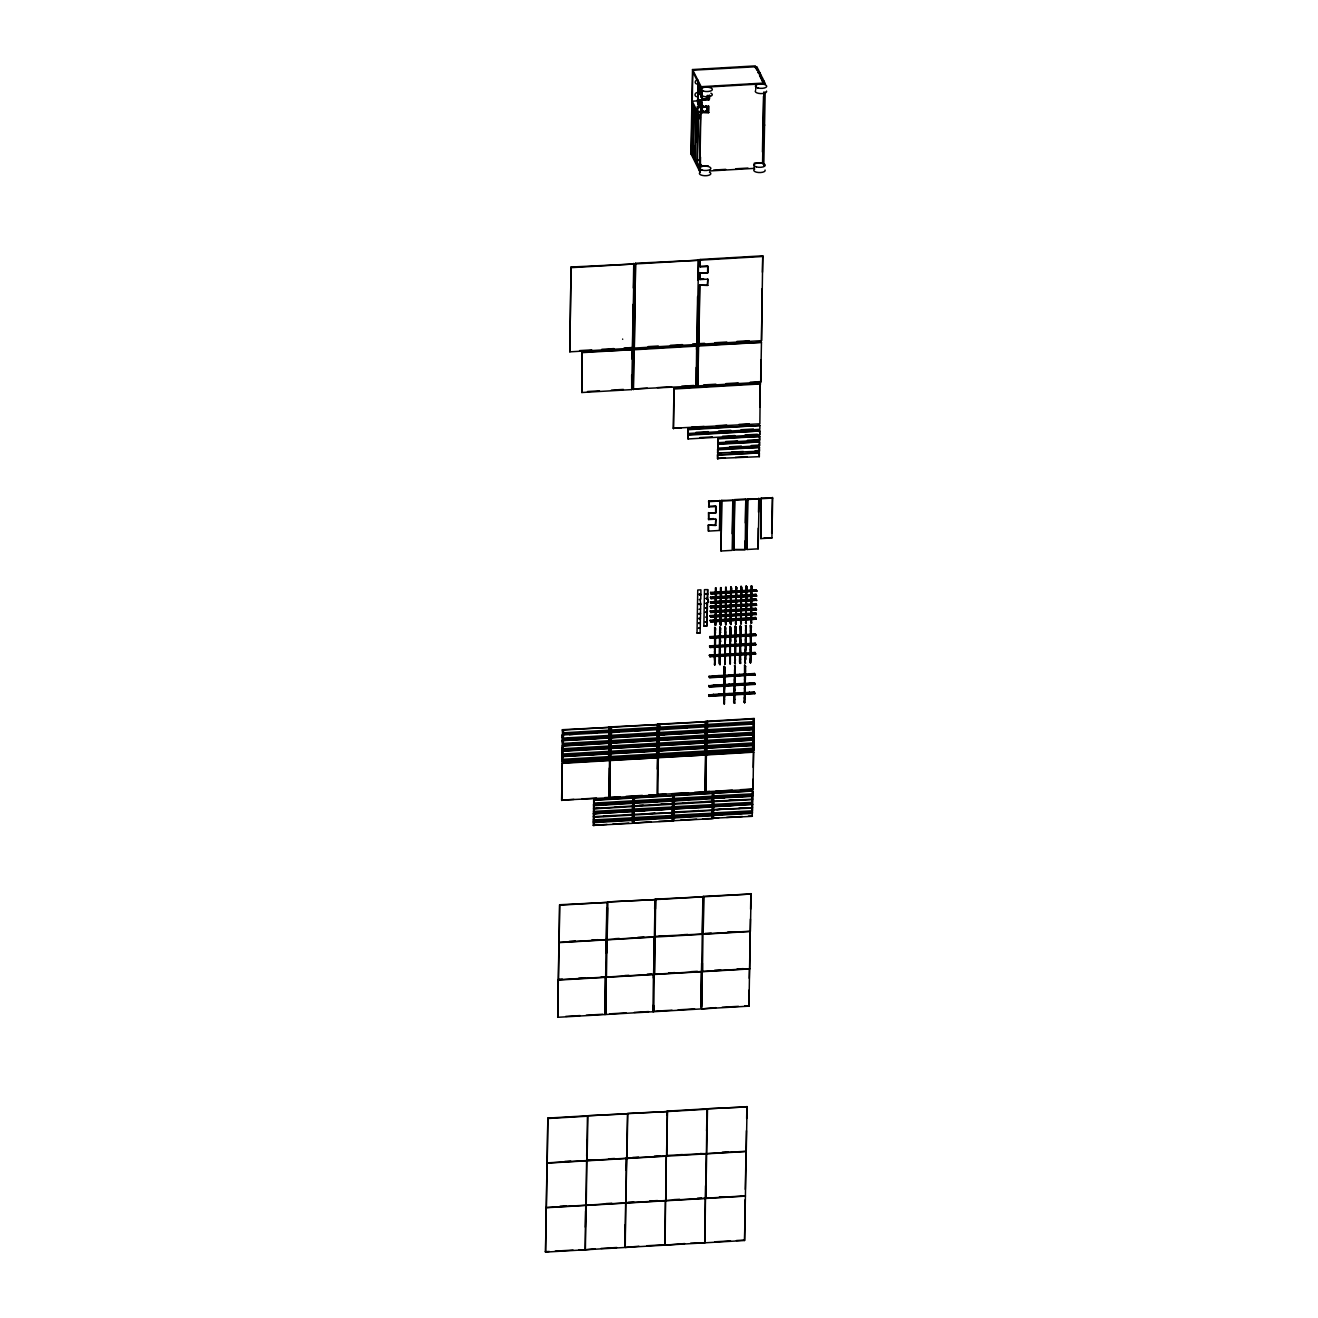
<?xml version="1.0" encoding="UTF-8"?>
<svg xmlns="http://www.w3.org/2000/svg" width="1318" height="1318" viewBox="0 0 1318 1318"><rect width="100%" height="100%" fill="white"/><g stroke="black" fill="none" stroke-linecap="round" stroke-linejoin="round"><path stroke-width="1.5" d="M585.752 1204.751L585.126 1249.793L545.537 1252.1L546.163 1207.321M547.003 1162.707L545.537 1252.1M586.807 1160.565L587.433 1115.769L547.843 1118.076L546.377 1207.486L585.966 1205.179L586.592 1160.137M547.843 1118.076L547.217 1162.871L626.66 1158.225M609.641 753.171L609.756 758.888L561.995 761.672L562.358 760.14M561.946 759.366L561.896 756.202M609.74 747.866L609.855 753.583L562.111 756.367L562.012 749.563L562.045 754.061L561.995 750.898L609.954 748.294L609.839 742.561M562.621 745.576L562.143 748.756L563.198 744.192L608.883 741.737L609.41 742.808L609.509 737.75M562.753 744.439L562.209 751.079M562.77 743.418L562.193 740.304L563.379 740.189M610.234 732.627L610.152 737.685L562.407 740.469L562.753 738.92M562.341 738.146L562.292 734.999L563.478 734.884M562.292 734.999L610.25 732.38L610.349 727.322L562.391 729.694L562.506 735.164L562.852 733.615M562.967 732.808L562.391 729.694M571.056 267.01L569.804 351.84L632.508 348.183L634.09 263.995L571.056 267.01L569.804 351.84M561.995 761.672C561.666 756.038 561.83 755.23 563.099 755.016L608.685 752.347L609.213 753.418L609.295 748.36M562.193 740.304L562.308 745.774L610.053 742.99L609.937 737.256M562.407 740.469L562.489 735.411M604.946 1014.547L605.44 976.918L604.946 1014.547L557.728 1017.298L558.931 942.205M559.639 904.741L559.145 942.37L606.346 939.619L607.054 902.418L559.639 904.741L558.437 979.834M561.6 800.125L562.308 762.908L609.509 760.156L609.015 797.785L561.6 800.125L573.923 799.4M562.638 750.832L562.555 749.53M561.814 800.537L562.308 762.908M609.196 753.665L609.114 758.723L608.587 757.652L563 760.305L562.44 761.442L561.814 760.173M562.539 756.384L561.83 759.152M562.868 738.113L562.835 734.966L562.242 737.948M563.066 756.351L563.017 759.3L608.603 756.647L608.669 753.698M608.867 743.088L608.801 746.037L563.214 748.69L563.165 745.28M608.965 737.783L608.916 740.732L563.313 743.385L563.297 738.887L608.982 736.433L609.509 737.503L609.608 732.446M609.064 732.479L609.015 735.428L563.412 738.08L563.396 733.582L609.081 731.144L609.608 732.198L609.591 726.943M582.259 351.955L581.831 392.517L631.717 389.601L632.475 349.698L582.259 351.955L581.831 392.517M585.34 1227.19L585.637 1211.061M586.675 1156.1L586.971 1139.971M632.475 814.87L632.426 823.338L593.265 825.398L593.248 820.9L632.838 818.593L632.854 823.091L632.376 820.175M593.364 820.093L593.413 812.399L633.101 810.29L632.969 817.786L593.265 819.895M593.528 811.591L593.561 803.898L633.266 801.789L633.118 809.285L593.429 811.394M633.332 797.835L633.283 800.784L593.693 803.09L593.644 799.944L752.924 790.866L752.875 793.815L713.17 795.907M586.23 1205.41L625.819 1203.103L624.996 1247.471L585.39 1249.777L586.032 1204.734M592.803 1159.774L586.872 1160.12L586.23 1205.163L625.836 1202.856L627.5 1113.875L587.696 1115.753L667.369 1111.552L627.566 1113.43M587.07 1160.548L587.91 1116.181M593.808 825.365L593.858 822.416M593.957 817.127L593.907 825.579M593.973 822.383L594.023 813.914M594.121 808.626L594.072 817.078M594.187 805.166L594.286 800.108L593.644 805.199M594.138 813.881L594.187 805.413L594.237 808.577M608.768 748.393L608.702 751.342L563.115 753.995L563.066 750.848M608.768 748.146L608.784 747.042L563.099 749.497L563.066 750.585M609.311 748.113L609.394 743.055M605.885 953.161L606.132 939.454L605.654 977.083L558.222 979.669L557.728 1017.298M606.725 907.871L606.346 939.619M609.015 797.785L609.361 767.999M657.649 750.634L657.764 756.087L610.02 758.871L609.904 753.155M610.003 747.85L610.119 753.583L657.863 750.799L657.748 745.065M610.102 742.545L610.218 748.278L657.962 745.494L657.88 738.673L657.32 739.793M610.201 737.24L610.316 742.973L658.061 740.189L658.423 724.093L706.366 721.72L706.267 726.778L658.522 729.81L658.984 728.228M610.036 731.951L610.415 737.668L665.244 734.291M610.613 727.305L658.357 724.521L610.399 726.893L610.3 731.951M606.247 976.869L605.753 1014.498L652.954 1011.746L653.448 974.117L653.366 978.038M606.692 953.112L606.939 939.405M607.532 907.822L606.445 977.033L653.662 974.282L654.156 936.653L653.662 974.282M609.822 797.736L610.316 760.107L657.731 757.784L657.023 794.985L609.822 797.736L610.168 767.949M657.682 754.786L656.578 755.955L656.611 754.852L611.008 757.52L610.992 758.608L609.937 757.57M610.547 753.583L609.954 756.565M610.646 748.278L610.053 751.26M610.646 748.031L610.135 746.976M610.745 742.973L610.152 745.955M610.844 737.685L610.25 740.65M610.942 732.38L610.349 735.345M605.753 1014.498L606.247 976.622M607.862 902.369L607.153 939.569L654.371 936.818L655.062 899.617L607.647 901.94L655.062 899.617M611.091 753.55L611.025 756.499L656.628 753.847L656.677 750.898M611.19 748.245L611.124 751.194L656.726 748.542L656.776 745.593M611.19 747.998L611.206 746.911L656.809 744.242L656.776 745.345M611.288 742.957L611.222 745.889L656.825 743.237L656.875 740.288M611.387 737.652L611.321 740.584L656.924 737.932L656.974 734.983M611.486 732.347L611.42 735.296L657.023 732.627L656.974 729.48M631.668 374.987L631.717 389.601M631.965 359.023L632.146 349.056M632.508 348.183L632.986 304.409M633.299 287.983L633.76 263.353M633.184 389.024L633.942 349.122L696.645 345.464L696.217 386.009L633.184 389.024L647.352 388.184M635.556 263.254L634.288 348.084L696.991 344.426L698.573 260.239L635.556 263.254L634.288 348.084M633.513 389.667L633.942 349.122M632.805 803.123C632.953 786.006 632.656 815.068 632.706 803.173M632.492 820.142L632.64 806.369L632.591 814.837M624.897 1240.996L625.193 1224.867M626.231 1170.17L626.462 1158.061M672.345 812.547L672.295 821.015L633.134 823.075L633.101 818.577L672.707 816.27L672.724 820.768L672.246 817.852M633.233 817.77L633.266 810.076L672.971 807.967L672.823 815.463L633.134 817.555M633.381 809.268L633.431 801.575L673.119 799.466L672.987 806.962L633.283 809.054M673.201 795.512L673.136 798.461L633.546 800.767L633.612 797.818M665.475 1200.369L664.849 1245.148L625.259 1247.454L625.622 1202.428M666.315 1155.738L665.689 1200.533L626.099 1202.84L626.462 1157.814M666.595 1155.474L706.399 1153.58L707.025 1108.8L667.419 1111.107L666.529 1155.902L626.94 1158.225L627.763 1113.858M633.661 823.042L633.727 820.093M633.991 811.558L634.04 803.09L633.925 814.755L633.876 811.591M634.04 802.843C633.332 789.943 635.737 804.903 633.414 802.662M633.777 823.256L633.826 814.788L633.826 820.06M658.094 732.561L657.007 728.129M611.486 726.828L611.519 729.991L657.122 727.322L657.171 724.373M657.698 753.781L657.781 749.481M657.32 745.313L657.88 744.192M610.333 736.367L610.844 737.421L611.404 736.301L657.007 733.648L657.995 737.866L657.435 733.401M657.534 728.096L657.567 732.594L658.901 732.528L658.852 729.365M658.143 724.109L658.193 727.256L657.715 724.356M652.855 1005.453L652.954 1011.746M654.667 908.992L654.848 899.189M657.303 769.119L657.517 757.356M610.415 737.915L658.16 735.131L657.979 733.368M658.259 729.826L658.077 728.063M705.657 747.833L705.773 753.303L658.028 756.087L657.649 750.37M658.028 745.049L658.127 750.782L705.871 747.998L705.756 742.528M658.127 739.744L658.226 745.477L753.995 739.892L753.88 734.423L753.995 739.892M658.16 737.652L658.753 734.423L658.325 740.172L706.069 737.388L705.987 730.567M658.522 729.81L658.423 734.867L706.168 732.083L706.086 725.262M658.522 729.562L658.423 724.093M653.662 1005.403L653.761 1011.697L700.962 1008.945L701.621 963.227M654.173 977.989L654.255 974.068L653.761 1011.697M655.474 908.942L655.656 899.14L703.071 896.817L702.379 934.017L654.964 936.357M658.11 769.069L658.325 757.306L705.74 754.983L705.048 792.184L657.633 794.523L665.837 794.046M658.753 734.423L658.242 733.352L658.868 734.62M658.852 729.118L658.885 728.014M658.901 727.009L658.951 724.06L659 727.223M654.469 974.233L654.964 936.604L654.469 974.233L701.67 971.481L702.873 896.388M655.178 936.769L655.656 899.14M657.83 794.935L658.325 757.306M658.555 750.782L657.962 753.764M658.654 745.477L658.061 748.459M658.671 745.23L658.143 744.176M658.753 740.189L658.16 743.154M659.297 734.39C658.308 732.841 662.344 736.004 665.244 734.044M659.395 729.085C658.407 727.536 662.443 730.699 665.343 728.739M659.099 750.749L659.033 753.698L704.636 751.046L704.685 748.097M659.198 745.461L659.148 748.393L704.735 745.741L704.784 742.792M659.198 745.197L659.214 744.11L704.817 741.441L704.801 742.545M659.297 740.156L659.247 743.088L704.833 740.436L704.784 737.289M659.297 739.892L659.329 738.805L704.916 736.152L704.899 737.24L705.888 735.872M704.982 726.679L705.031 729.826L659.445 732.495L659.395 729.332M659.544 727.19L659.494 724.027L659.544 727.19L705.13 724.521L705.081 721.374M673.251 428.218L674.009 388.316L760.288 383.291L759.86 423.836L673.251 428.218L681.472 427.74M673.58 428.877L674.009 388.316M672.345 817.803L672.394 809.351L672.444 812.498M672.51 803.799C673.712 774.21 671.29 827.819 673.037 803.766M664.849 1245.148L664.717 1240.699M665.755 1185.986L666.051 1169.857M667.073 1115.16L667.155 1111.123M712.198 810.224L712.148 818.676L672.987 820.752L672.971 816.254L712.56 813.947L712.593 818.445L712.428 798.527L712.478 801.673M673.086 815.447L673.136 807.753L712.824 805.644L712.692 813.14L672.724 815.249M673.251 806.946L673.284 799.252L712.989 797.143L712.84 804.639L673.152 806.731M713.054 793.189L713.005 796.138L673.416 798.444L673.465 795.495M705.344 1198.029L704.718 1242.825L665.129 1245.131L665.491 1200.105M706.184 1153.415L705.558 1198.21L665.952 1200.517L666.315 1155.491M666.793 1155.886L667.419 1111.107M673.531 820.719L673.679 812.481L673.63 820.933M673.745 809.268L673.795 812.432L673.844 803.964M673.86 809.236L673.91 800.767M673.959 803.931L674.009 795.462L674.009 800.734M692.51 69.557L701.489 87.416L764.078 83.759L755.214 65.9L692.51 69.557L690.929 153.745L699.759 171.538L699.973 166.315L708.211 165.821M691.258 154.387L692.84 70.2L756.845 66.707L765.346 83.825L763.732 83.924L759.53 75.472L761.145 75.373M693.779 105.967L692.922 156.134L693.828 156.084L693.943 150.087M687.815 434.528L688.062 438.96L759.728 434.775L759.794 431.002L687.815 434.528L688.062 438.96M687.914 429.042L688.161 433.49L759.827 429.306L759.893 425.516L687.914 429.042L688.161 433.49M693.252 156.776L694.191 106.791M693.828 156.084L693.927 145.903M695.327 160.961L696.266 110.959M696.234 142.262L696.563 120.086M697.733 93.693L697.947 100.745L697.733 93.693L701.308 93.479M697.963 82.161L698.178 88.108L701.753 87.911M701.11 111.404L697.403 111.618L697.502 106.33L697.733 112.277L703.647 112.079M698.178 88.108L698.276 82.803M697.074 164.486L697.93 114.32L698.82 114.254L698.837 118.439M698.342 115.144L697.403 165.129L701.11 164.915M698.441 107.417L698.474 105.737L698.622 107.763M698.688 94.797L698.721 93.117L700.204 93.018M699.446 170.879L700.533 112.376L708.656 112.574L700.533 112.376M699.759 171.538L700.863 113.035M701.094 100.399L700.978 106.791L700.781 99.756L708.886 99.937L708.985 95.275M696.234 367.409L696.217 386.009M696.563 349.451L696.645 345.464M696.991 344.426L697.568 296.55M697.865 280.124L698.26 259.597M699.38 169.132L700.369 169.264L700.501 157.089M701.522 111.849C702.033 116.281 700.468 110.696 702.988 111.766A3.427 3.097 -26.4 0 0 705.954 111.338M701.753 99.229C702.263 103.661 700.715 98.076 703.235 99.147M701.802 106.313C702.033 101.634 700.468 108.29 703.845 106.165M698.441 345.349L698.013 385.91L760.717 382.253L761.458 342.351L698.441 345.349L698.013 385.91M707.914 272.727L700.122 273.188L707.914 272.727L708.03 266.5L700.237 266.961L700.056 259.481L762.76 255.824L761.491 340.67L698.787 344.327L699.561 285.166L707.684 285.363L699.561 285.166M707.684 285.363L707.799 279.136L700.006 279.581L699.809 272.529M698.787 344.327L699.891 285.808M700.006 279.581L700.122 273.188M700.237 266.961L700.056 259.481M698.556 628.324L700.155 628.225L700.171 632.871L697.024 633.052L697.749 590.019L700.879 589.838L700.896 594.402L699.183 594.319L700.896 594.402M700.253 628.406L698.639 628.076M698.655 623.101L700.352 623.183L698.738 623.282M698.738 618.735L700.435 618.801L698.738 618.307L700.435 618.389L700.517 614.007L698.82 613.924M698.837 613.513L700.533 613.595L698.919 613.677M699.001 609.311L700.616 608.784L700.616 604.237L699.001 604.336L700.616 604.237M699.084 604.501L700.715 603.99L699.001 603.908M699.183 599.706C700.764 598.471 699.924 599.179 700.715 603.99M699.265 594.912L700.879 594.813L699.183 594.319M708.326 111.915L708.441 105.687M708.886 99.937L708.623 96.181M708.656 112.574L708.771 106.346L697.832 106.972M709.545 98.965L709.611 95.258M700.253 627.978L700.336 623.612L698.639 623.529M700.352 623.183L700.336 618.636M700.533 613.595L700.517 609.031M700.797 599.196L700.797 594.649M707.354 284.704L707.799 279.136M707.601 272.085L707.717 265.857L699.924 266.302M707.074 622.03L705.377 621.964L707.091 621.618L707.074 617.236L707.008 625.819L703.878 626.001L704.471 589.64L707.684 589.624L707.618 593.841L705.904 594.171L707.618 593.841M705.558 617.088L707.173 617.401M705.558 612.277L707.255 612.359L705.558 612.277L707.255 612.771L707.173 616.989M705.641 608.059L707.354 607.73L705.641 608.059L707.338 608.142L707.255 612.359M707.436 598.718C710.863 603.133 702.955 604.138 707.436 603.1C710.896 599.163 703.301 598.059 707.519 598.471L707.519 594.089L707.519 598.471M707.519 598.883L705.822 598.388M707.601 594.253L705.904 593.759M708.227 525.157L715.69 525.388L708.227 525.157L708.441 531.121L719.579 530.462L720.139 501.005L708.672 501.005L708.903 506.952L716.053 506.54L715.938 512.768L708.787 513.18L715.938 512.768M715.69 525.388L715.822 519.16L708.672 519.572L708.458 512.537M708.441 531.121L708.557 525.816M708.672 519.572L708.787 513.18M708.903 506.952L708.672 501.005M704.817 735.938L704.899 737.24M704.916 730.633L704.932 735.131L659.346 737.8L659.297 734.637M705.015 725.328L706.069 726.613M707.008 625.819L706.992 621.865L705.377 621.964M707.091 616.808L707.255 612.771M707.173 612.178L707.338 608.142M707.255 607.549L707.338 603.347L705.723 603.43M707.519 593.66L707.684 589.624M704.603 753.155L704.52 751.853L705.13 753.122M705.097 726.63L705.114 725.543L659.527 728.195M707.354 607.73L707.42 603.512M705.344 735.905L705.904 740.37M706.086 730.782L705.525 731.902L705.443 730.6M706.102 729.76L705.542 725.295M705.229 748.064L705.707 750.98M705.328 742.759L705.805 745.675M705.328 742.512L705.888 741.391M705.427 737.207L705.987 736.087M705.641 726.597L706.184 725.477M700.797 1006.573L701.456 971.317M705.048 792.184L705.542 754.555M705.773 753.303L705.591 751.787M705.97 742.693L705.871 736.96M752.627 743.747L753.88 745.444L753.781 750.502L706.036 753.286L705.674 747.57M753.896 745.197L753.781 739.727L753.896 745.197L706.151 747.981L705.773 742.265M706.25 742.677L706.135 736.96M706.283 735.049L706.778 731.622L706.349 737.372L754.094 734.587L753.978 729.118L748.937 729.414M706.382 729.76L706.876 726.317L706.448 732.067L754.193 729.282L754.176 718.508L706.432 721.292L706.547 726.762M701.604 1006.524L702.263 971.267L701.769 1008.896L748.986 1006.145L750.173 931.052M702.412 963.178L702.478 971.432L749.678 968.681L750.403 919.058M703.68 896.355L703.186 933.968L750.387 931.216L751.095 894.016L703.68 896.355L703.186 933.968M705.641 791.723L706.349 754.522L753.55 751.754L753.056 789.383L705.641 791.723L709.743 791.492M706.926 751.705L707.008 753.006L706.399 751.738M706.58 747.734L706.497 746.433M706.679 742.429L706.596 741.128M706.778 737.124L706.695 735.823M706.876 731.819L706.794 730.518M706.975 726.515L706.893 725.213M702.478 971.432L702.972 933.803M705.855 792.134L706.349 754.522M707.107 747.701L707.025 746.4M707.222 742.396L707.123 741.095M707.321 737.091L707.239 735.79M706.234 731.902L707.42 731.787L707.338 730.485M706.333 726.597L707.519 726.498L707.436 725.18M745.016 698.458L744.489 692.609L749.151 692.329L749.909 693.35L749.596 692.312L754.258 692.032L754.852 693.68L709.265 696.332L708.656 695.113L713.417 694.421L714.158 695.443L713.417 694.421M745.362 680.352L744.604 679.33L745.28 684.553L744.67 683.35L749.332 683.07L749.629 684.124L749.777 683.037L754.44 682.773L755.033 684.404L709.43 687.073L708.837 685.854L713.582 685.162L714.34 686.184L714.043 685.129L718.689 684.849L719.002 685.904L718.689 684.849M709.018 676.167L709.611 677.386L755.214 674.734L709.611 677.814L709.002 676.595L713.763 675.887L714.504 676.908L713.763 675.887M750.716 649.115L750.947 653.959L750.354 652.74L755 652.459L755.593 654.107L710.007 656.759L709.413 655.128L714.158 654.848L715.196 656.463L714.603 664.898L714.669 627.483L715.723 628.686L715.196 632.92L714.669 627.483M745.955 630.894L746.186 635.737L745.593 634.518L750.239 634.238L751.293 635.853L751.128 644.7L750.519 643.481L755.181 643.2L755.774 644.848L710.188 647.5L709.578 645.869L714.323 645.589L714.933 646.808L715.147 641.948M750.617 630.63L751.293 635.441L750.7 634.222L755.346 633.942L755.955 635.589L710.353 638.241L709.759 636.61L714.504 636.33L715.542 637.945L715.377 646.776L714.784 645.556L719.43 645.293L719.957 651.141M715.855 621.519L715.344 625.342L714.817 619.905L710.056 620.613L714.801 620.333M710.072 620.185L710.666 621.832L756.252 619.163L755.659 617.532L750.996 617.796L751.606 619.015L751.095 613.167L755.741 612.903L756.351 614.534L710.748 617.203L710.155 615.555L714.9 615.275L715.509 616.495L715.592 612.293M715.509 606.412L720.172 606.148L720.699 611.568L720.089 610.349L715.443 610.629L716.036 611.849L715.081 606.016L710.32 606.296L715.064 606.445L715.674 607.664L715.592 611.865L714.982 610.646L710.237 610.926L710.83 612.573L756.433 609.904L755.84 608.273L751.178 608.537L751.688 614.386M710.402 602.095L715.163 601.387L715.773 602.606L715.246 597.186L710.501 597.466L715.246 596.757L715.855 597.977L715.625 593.149M731.177 597.087L730.65 591.238L726.004 591.518L726.597 592.721L726.07 587.301L726.152 592.754L725.543 591.535L720.897 591.815L721.49 593.034L720.962 587.597L721.045 593.051L720.435 591.831L715.789 592.111L716.382 593.331L715.855 587.894L715.938 593.347L715.328 592.128L710.583 592.408L711.193 594.056L756.796 590.975L756.186 589.756L751.524 590.019L752.051 595.868L751.441 594.649L756.104 594.385L756.697 596.016L711.094 598.685L710.501 597.466M709.265 696.332L708.672 694.685M709.43 687.073L708.837 685.426M710.007 656.759L709.413 655.128M710.188 647.5L709.578 645.869M710.353 638.241L709.759 636.61M710.666 621.832L756.252 619.163M710.748 617.203L710.155 615.555M710.83 612.573L710.237 610.926M756.104 594.385L751.425 595.077L751.952 600.497L751.359 599.278L756.005 599.015L751.342 599.706L751.87 605.127L751.26 603.908L755.922 603.644L756.516 605.275L710.929 607.944L710.32 606.296M711.012 603.314L756.614 600.234L711.012 603.314L710.418 601.667M711.094 598.685L710.501 597.038M711.193 594.056L710.583 592.408M715.377 524.745L715.822 519.16M715.608 512.109L715.723 505.881L708.573 506.31M717.486 458.433L717.552 454.644L759.382 452.881L759.316 456.671L717.486 458.433L725.394 457.972M717.585 452.964L717.667 449.174L759.481 447.412L759.415 451.201L717.585 452.964L721.539 452.733M717.766 443.705L718.013 448.153L759.514 445.731L759.596 441.942L717.766 443.705L718.013 448.153M717.865 438.235L718.112 442.667L759.629 440.261L759.695 436.472L717.865 438.235L718.112 442.667M714.043 685.129L713.895 686.2L713.582 685.162M715.344 625.342L715.41 587.927M717.816 459.092L717.552 454.644M717.915 453.623L717.667 449.174M713.713 695.459L713.862 694.388L718.524 694.125L719.266 695.146L718.969 694.092L723.631 693.812L724.142 699.66L724.669 695.426M714.059 676.941L714.208 675.87L718.87 675.59L719.612 676.612L719.315 675.574L723.977 675.294L724.488 681.142L725.015 676.908M715.048 664.882L715.114 627.467M715.789 625.309L715.855 587.894M714.603 664.898L714.801 660.466M714.669 660.697L714.142 655.277L709.397 655.54M714.768 656.067L714.537 651.224M714.85 651.438L714.323 646.018L709.578 646.281M715.015 642.179L714.504 636.742L709.743 637.022M715.114 637.55L714.883 632.294L715.641 632.887M715.41 621.124L714.9 615.704L710.138 615.984M715.674 607.236L715.756 603.034M712.363 801.723L712.313 810.175M712.428 798.28L712.527 793.222L712.972 798.247M714.982 651.207L715.213 656.034L714.603 654.815L719.266 654.552L720.303 656.166L720.155 664.585L719.101 663.382L719.776 627.187L720.831 628.389L720.303 632.624L719.776 627.187M715.295 651.405L714.768 645.985M714.883 632.706L715.559 637.517L714.949 636.297L719.612 636.034L720.221 637.253L719.99 631.997L720.748 632.591M716.036 612.26L715.954 616.478L715.344 615.259L720.007 614.979L720.616 616.198L720.089 610.778L716.976 610.959M716.201 603.001L716.135 607.219L715.526 606L720.188 605.72L720.781 606.939L720.271 601.09L715.608 601.37L716.218 602.59L715.69 597.153L720.353 596.889M716.382 593.743L716.3 597.96L715.69 596.741L720.353 596.461L720.88 602.31M705.575 1185.689L704.982 1242.808L744.571 1240.502L745.411 1196.134L741.243 1195.69M706.596 1130.992L706.909 1114.847M712.857 818.429L712.824 813.931L752.529 811.822L752.018 816.353L712.758 818.214L718.689 817.868M712.956 813.124L712.989 805.43L752.693 803.321L752.545 810.817L712.857 812.909M713.12 804.623L713.153 796.912L752.842 794.82L752.71 802.316L713.005 804.408M713.269 796.121L713.335 793.172M700.253 1153.514L706.662 1153.827L705.822 1198.194L745.411 1195.871L746.433 1130.679M707.502 1109.212L706.662 1153.563L746.252 1151.257L747.092 1106.889L707.288 1108.784L747.092 1106.889M713.499 818.61L713.862 793.139L752.496 791.097L752.397 796.154M719.809 500.346L719.579 530.462M721.671 500.362L721.045 551.006L732.182 550.364L733.121 500.362L721.671 500.362L721.045 551.006M718.821 695.163L718.524 694.125M718.87 675.59L714.504 676.908M720.452 615.374L720.979 620.811L720.369 619.592L725.032 619.312L726.004 624.716L725.015 619.74L720.353 620.004L720.897 625.012L719.842 623.826L720.518 587.63M719.694 664.601L719.463 659.774M720.402 651.108L719.875 645.688M719.743 646.331L722.989 645.507M720.04 646.512L719.826 641.256L720.485 646.479L719.892 645.26L724.538 644.996L725.147 646.215L724.916 641.372L725.592 646.182L724.999 644.963L729.645 644.7L730.534 655.145M725.724 615.901L725.197 610.481L720.847 611.371M719.266 695.146L718.969 694.092M734.62 685.179L734.011 683.96L729.348 684.24L729.661 685.278L728.903 684.256L724.241 684.536L724.851 685.755L724.62 680.5L724.406 685.772L723.796 684.553L719.134 684.833L723.796 684.981L724.323 690.401L724.851 686.167M719.612 676.612L719.315 675.574M720.155 664.585L720.221 627.17M720.897 625.012L720.962 587.597M719.776 660.4L719.249 654.98L714.603 655.244M719.875 655.771L719.644 650.515M730.65 631.8L730.436 636.66L729.826 635.441L725.164 635.704L725.773 636.923L725.543 631.668L725.328 636.956L724.719 635.737L720.056 636.001L720.584 641.85L719.595 636.446L714.949 636.726M720.452 625.045L719.925 619.608L715.262 619.888L715.872 621.107L715.344 615.671M720.518 620.827L720.007 615.407L715.196 615.868M720.962 597.68L720.435 592.26L715.773 592.523M720.089 650.911L720.32 655.738L719.71 654.519L724.373 654.255L724.966 655.474L725.592 646.611M720.666 637.22L719.99 631.997M721.144 611.552L720.633 605.703L725.279 605.423L725.889 606.642L725.361 601.222L720.715 601.486L721.226 606.923M724.587 699.644L723.829 699.034L724.06 703.878L724.142 666.463L725.197 667.649L725.114 671.867M725.411 655.87L724.801 664.305L724.884 626.89L725.938 628.093L725.411 632.327L724.884 626.89M725.559 624.748L725.625 587.334M724.505 703.845L724.587 666.43M725.262 664.288L725.328 626.874M726.004 624.716L726.07 587.301M724.06 703.878L724.274 699.018M724.225 695.031L723.994 690.204L724.669 695.014L724.076 693.795L728.739 693.515L729.48 694.537L729.183 693.499L733.829 693.219L734.884 694.833L734.719 703.252L733.665 702.066L734.801 665.837L734.884 671.29M724.571 676.513L724.34 671.686L725.032 676.496L724.422 675.277L729.085 674.997L729.826 676.019L729.085 674.997M724.669 671.883L724.142 666.463M724.801 664.305L725.015 659.873M724.884 660.104L724.966 655.886M725.065 650.845L725.147 646.627M725.757 637.352L725.229 641.586L725.312 637.368M725.625 620.531L725.114 614.682L720.452 614.962L721.061 616.181L720.534 610.333L725.197 610.053L725.806 611.272L725.889 607.071L725.279 605.852L720.616 606.115M725.971 602.013L726.053 597.812M725.197 650.614L725.427 655.441L724.818 654.222L729.48 653.959L730.073 655.178L730.09 645.095M726.152 616.297L726.086 620.514L725.477 619.295L730.139 619.015L731.111 624.419L730.057 623.233L730.732 587.037L731.787 588.223L731.704 592.425L731.095 591.205L735.757 590.942L736.35 592.573M726.333 607.038L726.251 611.255L725.641 610.036L730.304 609.756L730.913 610.975L730.386 605.555L727.272 605.736M726.498 597.779L726.432 601.996L725.823 600.777L730.485 600.497L731.078 601.716L730.551 596.296L727.454 596.477M728.903 684.256L729.2 685.311L729.348 684.24M729.908 664.008L729.991 626.594L731.045 627.78L730.88 636.627L730.271 635.408L734.933 635.144L735.526 636.363M729.035 694.57L729.183 693.499M729.381 676.052L729.529 674.981L734.192 674.701L735.23 676.315L735.065 685.162L734.456 683.943L739.118 683.663L739.414 684.717L739.563 683.647L744.225 683.367L744.835 684.586M730.353 663.992L730.436 626.577M731.111 624.419L731.177 587.004M732.165 533.708L732.808 499.703M729.826 676.019L729.529 674.981M735.18 654.881L734.587 653.662L729.925 653.926L729.991 659.807L729.464 654.371L726.366 654.552M730.254 645.919L730.419 637.072L729.81 635.853L726.712 636.034M730.518 632.03L729.991 626.594M730.65 624.452L730.123 619.444L725.46 619.707M730.732 620.234L730.221 614.386L725.559 614.666L726.169 615.885L725.641 610.448M730.831 615.605L730.304 610.185L725.493 611.074M731.259 592.457L730.732 587.037M730.024 641.075L730.699 645.886L730.09 644.667L734.752 644.403L735.806 646.018L735.625 654.848L735.032 653.629L739.695 653.366L740.288 654.585L740.304 644.074L744.967 643.81L745.576 645.013M730.782 641.256L730.271 635.836L734.917 635.556L735.526 636.775M731.441 606.313L730.93 600.481L735.592 600.201L736.185 601.42M731.539 601.683L730.567 595.868L725.905 596.148L726.515 597.351L725.987 591.93L730.65 591.667M733.714 549.606L734.653 499.604L745.79 498.945L745.181 549.606L733.714 549.606L745.181 549.606M734.044 550.249L734.653 499.604M735.23 659.28L735.016 663.712L735.098 626.297L736.152 627.483L735.988 636.33L735.378 635.111L740.041 634.848L740.551 640.68L740.469 635.243L745.131 634.963M736.284 620.333L735.757 624.155L735.839 586.724L736.894 587.927L736.811 592.128L736.202 590.909L740.864 590.645L741.902 592.26L741.836 596.461M734.801 699.463L734.044 698.441M734.521 689.808L734.884 694.421L734.291 693.202L738.937 692.922L739.695 693.943L738.937 692.922M735.147 680.945L734.39 679.923M734.488 675.755L740.041 675.426L739.283 674.404L734.637 674.684L735.23 675.903L734.999 671.06M735.444 640.993L735.806 645.589L735.197 644.37L739.859 644.107L740.469 645.326L740.683 640.449M736.054 632.113L735.312 631.091M734.274 703.285L734.801 665.837M735.016 663.712L735.543 626.264M735.757 624.155L736.284 586.708M735.493 644.963L739.859 644.518L740.732 654.552L740.139 653.333L744.785 653.069L745.395 654.7M736.07 614.649L740.419 614.221L740.947 619.641L740.337 618.422L735.691 618.702L736.284 619.921L735.329 614.089L730.666 614.369L731.276 615.588L730.749 610.152M734.983 689.792L734.456 684.355L739.118 683.663M735.098 659.511L735.016 654.058L739.678 653.777L740.205 659.214L740.123 653.761L744.785 653.481M735.889 640.96L735.362 635.54L740.024 635.26M736.449 611.074L736.383 615.275L735.774 614.073L740.436 613.793L741.391 619.608M736.63 601.815L736.548 606.016L735.955 604.797L740.601 604.534L741.128 610.382M736.811 592.556L736.729 596.757L736.119 595.538L740.782 595.275L741.375 596.494L740.864 591.057M739.892 659L740.568 663.399L739.513 662.196L740.205 626.001L741.26 627.187L741.177 631.404M746.054 619.345L745.444 618.126L740.798 618.406L740.864 623.859L740.947 586.428L742.001 587.63L741.919 591.831L741.309 590.612L745.972 590.349L746.581 591.568M739.25 693.976L739.398 692.906L744.044 692.625L744.654 693.845M739.596 675.459L739.744 674.388L744.39 674.108L745 675.327M740.568 663.399L740.65 625.968M741.309 623.826L741.391 586.411M739.695 693.943L739.398 692.906M739.563 683.647L739.876 684.685L744.209 683.795M740.123 663.415L739.892 658.588L740.65 659.181M740.634 636.05L740.848 631.19L741.095 636.034L740.485 634.815L745.148 634.535L745.741 636.182M740.732 631.421L740.205 626.001M740.864 623.859L740.337 618.85M741.029 615.012L740.518 609.163L735.856 609.443L736.465 610.646L735.938 605.226L740.601 604.962M741.21 605.753L740.683 600.333M741.474 591.864L740.947 586.428M740.914 645.293L740.238 640.054L740.996 640.663M744.851 548.947L745 540.957M745.345 522.949L745.79 498.945M755.511 68.124L755.543 66.543M744.703 697.832L744.489 702.692L744.555 665.277L745.609 666.463L745.444 675.294L744.851 674.075L749.497 673.811L750.255 674.832L749.497 673.811M745.313 658.918L745.23 663.119L745.757 625.671L745.84 631.124M755.659 617.532L750.996 618.224L751.524 623.233L750.552 618.257L745.889 618.521L745.972 623.546L746.054 586.131L747.108 587.334L747.026 591.535M747.652 498.847L747.026 549.491L758.163 548.848L759.102 498.847L747.652 498.847L747.026 549.491M745 698.87L744.258 697.848M745.098 693.828L744.736 689.215M745.527 671.093L744.785 670.071M745.757 659.313L745 658.292M745.164 649.444L745.84 654.255L745.247 653.036L749.893 652.772L750.502 653.975L750.271 649.148M750.898 639.856L750.683 644.716L750.074 643.497L745.411 643.777L746.021 644.996L745.659 640.383M745.922 609.921L750.716 608.982L751.244 614.419L750.65 613.199L745.988 613.463L746.581 614.682L745.626 608.867L740.963 609.13L741.573 610.349L741.045 604.929L745.708 604.649M752.133 591.238L751.606 585.818L751.688 591.271L751.079 590.052L746.416 590.316L746.944 596.164L746.334 594.945L750.996 594.682L751.589 595.901L751.062 590.464L746.713 590.909M762.595 162.724L754.324 163.135L754.226 168.358M755.741 89.459L755.84 84.253M744.489 702.692L745.016 665.244M745.23 663.119L745.757 625.671M745.972 623.546L746.499 586.115M745.626 649L745.922 650.038M745.181 689.199L745.263 684.981M744.604 679.33L745.362 679.923L745.444 675.722M745.757 658.885L745.84 654.684M745.939 649.626L746.004 645.408M746.103 640.367L746.186 636.149M746.581 615.111L746.499 619.312L745.889 618.093L750.552 617.829L751.161 619.048L750.634 613.628M746.762 605.852L746.68 610.053L746.07 608.834L750.733 608.57L751.326 609.789L750.815 604.352M746.927 596.593L746.845 600.794L746.252 599.575L750.898 599.311L751.425 605.16M749.151 692.329L749.464 693.383M750.502 654.403L750.337 662.822L750.42 625.407L751.458 626.594L750.931 630.828L750.42 625.407M751.079 623.249L751.161 585.835M749.81 674.865L749.958 673.778L754.604 673.514L755.198 675.145M750.782 662.789L750.865 625.375M751.524 623.233L751.606 585.818M749.777 683.037L750.074 684.091L749.332 683.07M750.337 662.822L750.552 658.374M750.585 649.346L750.057 643.925M750.766 640.087L750.239 634.666M750.848 635.457L750.634 630.202L751.392 630.811M751.507 600.53L750.98 595.093M750.865 658.588L750.634 653.744M751.046 649.329L750.519 643.892M751.787 609.756L750.815 603.941L746.153 604.204L746.762 605.423L746.235 600.003L750.898 599.723M762.447 152.015L763.501 96.263M762.545 163.778L763.896 91.914M753.171 749.217L752.611 750.354L752.529 749.052M752.809 739.744L752.726 738.442M752.825 733.137L752.908 734.439L753.88 734.175L753.978 729.118M753.006 729.134L752.924 727.833M753.023 722.528L753.105 723.829L749.036 723.862M763.781 166.332L765.181 92.062M752.496 791.097L752.067 813.157L752.133 804.705M752.232 804.655L752.281 796.204M753.188 748.212L753.682 744.769M753.253 745.016L753.27 743.929M753.352 739.711L753.27 738.409M753.385 737.602L753.896 733.072M753.484 732.297L753.468 727.8M753.566 722.495L754.028 726.762M753.682 721.704L753.748 718.755M754.852 693.68L754.258 692.032M755.033 684.404L754.44 682.773M754.604 673.514L750.255 674.832M755.593 654.107L755 652.459M755.774 644.848L755.181 643.2M755.955 635.589L755.346 633.942M756.351 614.534L755.741 612.903M756.433 609.904L755.84 608.273M756.516 605.275L755.922 603.644M756.779 591.387L756.186 589.756M759.069 452.239L759.316 456.671M759.415 451.201L759.168 446.753M759.514 445.731L759.267 441.283M759.629 440.261L759.366 435.813M759.465 430.343L759.728 434.775M759.843 407.229L760.288 383.291M760.717 382.253L760.799 359.649M762.134 288.691L761.491 340.67M762.447 272.249L762.76 255.824M744.571 1240.502L745.131 1199.742M745.329 1189.413L746.037 1151.092M746.647 1118.57L746.878 1106.477M748.986 1006.145L749.069 990.065M749.283 978.318L749.481 968.516M750.585 909.255L750.881 893.588M753.056 789.383L753.039 779.185M753.253 767.422L753.55 751.754M753.781 750.502L753.682 745.032M754.193 729.282L754.077 723.813L749.036 724.109M754.176 718.508L754.291 723.977L706.53 727.009M756.697 596.016L711.11 598.257M758.212 528.188L758.163 548.848M758.509 512.191L758.773 498.188M761.211 498.056L760.783 538.601L771.92 537.958L772.678 498.056L761.211 498.056L760.783 538.601M771.673 533.312L772.348 497.397M701.819 93.084L701.802 94.188A1.845 1.664 -26.4 0 1 701.901 91.222M701.786 105.391L701.884 107.252M622.623 339.055L622.689 339.286M758.41 69.87L756.763 69.903L755.23 66.806M758.13 72.655L759.745 72.556M758.163 72.721L759.778 72.622M760.865 78.141L762.512 78.124M762.232 80.892L763.863 80.876M763.732 83.05L701.028 86.708L701.209 94.171L701.341 87.35L701.357 92.557M701.917 99.575L703.878 99.46A3.279 2.966 -26.4 0 0 707.848 95.687M697.617 100.086L708.573 99.295M700.715 100.086L698.589 99.838M701.522 100.53L692.247 101.239L700.435 117.747M696.744 110.086L695.855 110.135L694.998 160.302L698.705 160.088M695.937 110.317L696.843 110.251M698.013 114.485L698.902 114.435M762.957 125.095L764.572 124.996M762.957 125.259L764.555 125.161M692.84 155.952L693.729 155.903M696.991 164.305L700.781 164.272M713.598 170.055L725.74 169.347M735.856 168.753L747.981 168.061M709.875 170.945L754.374 168.358M571.386 267.653L634.09 263.995M635.869 263.897L698.573 260.239M700.369 260.14L763.073 256.483M699.677 278.938L703.581 278.708M579.591 350.604L591.733 349.896M601.832 349.303L613.974 348.595M624.089 348.001L632.179 347.54M648.126 346.601L658.242 346.008M670.384 345.316L682.51 344.608M692.625 344.014L696.678 343.767M698.474 343.668L704.537 343.323M714.653 342.729L726.778 342.021M736.894 341.428L749.036 340.719M582.572 352.614L632.475 349.698M634.255 349.764L696.975 346.107M698.754 346.008L761.458 342.351M587.499 391.512L599.476 390.82M611.437 390.112L623.414 389.42M657.468 387.607L671.62 386.784M681.736 386.19L693.878 385.482M703.746 384.905L715.888 384.197M726.004 383.604L738.146 382.895M750.271 382.187L760.387 381.594M674.322 388.975L760.618 383.933M691.752 427.147L704.076 426.422M716.399 425.714L726.679 425.104M739.003 424.396L749.267 423.786M688.243 429.701L759.893 425.516M696.036 432.353L708.31 431.645M718.557 431.052L730.847 430.327M741.078 429.734L753.369 429.025M688.128 435.171L759.794 431.002M700.023 437.592L712.313 436.884M722.544 436.274L734.834 435.566M745.065 434.973L757.356 434.248M718.195 438.894L759.695 436.472M725.707 441.563L737.553 440.871M747.438 440.294L759.3 439.602M718.096 444.364L759.596 441.942M729.546 446.802L741.408 446.11M751.293 445.533L759.201 445.072M717.981 449.833L759.481 447.412M731.424 452.156L743.286 451.464M755.148 450.772L759.086 450.542M717.882 455.303L759.382 452.881M735.279 457.395L747.125 456.703M709.002 501.647L720.139 501.005M721.984 501.005L733.121 500.362M734.983 500.247L746.12 499.604M747.965 499.489L759.102 498.847M761.54 498.698L772.678 498.056M708.343 518.93L713.697 518.617M764.176 537.744L771.92 537.958M736.894 587.927L735.839 586.724M747.108 587.334L746.054 586.131M735.757 591.37L731.095 591.634L731.622 597.054L731.012 595.835L735.675 595.571L736.63 601.387L736.037 600.168L740.7 599.904L741.293 601.123L740.765 595.687L736.119 595.967M741.309 591.041L745.972 590.761L746.565 591.98M751.524 590.448L756.17 590.167M711.193 593.627L756.796 590.975M731.012 596.263L735.658 596L736.268 597.202M741.227 595.67L745.873 595.39M715.608 601.782L720.254 601.519M725.806 601.189L730.469 600.926L730.996 606.346L730.386 605.127L725.74 605.407L726.333 606.626L725.378 600.794L720.715 601.074L721.325 602.293L720.798 596.856M730.913 600.893L735.576 600.629L736.185 601.848M730.831 605.522L735.493 605.259L736.103 606.478M751.26 604.336L755.922 604.056M710.929 607.516L756.532 604.863M735.411 609.888L731.062 610.366M755.824 608.685L751.491 609.163M741.276 609.756L745.609 609.295L746.219 610.498M710.847 612.145L756.433 609.493M725.098 615.111L720.765 616M730.518 614.979L735.312 614.518L735.922 615.737M740.716 614.386L745.527 613.924M750.931 613.793L755.741 613.315M710.764 616.775L756.351 614.122M716.811 620.218L719.908 620.037M730.567 619.411L735.23 619.147M740.782 618.817L745.444 618.554L746.054 619.773M735.164 622.936L736.218 624.122M745.362 622.343L746.416 623.529M706.926 625.655L703.878 626.001M736.152 627.483L735.098 626.297M746.367 626.89L745.313 625.704M746.268 631.52L745.527 630.498M750.683 634.633L755.346 634.37M710.369 637.83L755.955 635.161M735.889 641.388L735.131 640.367M714.62 646.182L719.43 645.705M726.531 645.293L729.645 645.112M729.941 645.293L734.752 644.815L735.345 646.034M740.156 644.7L744.967 644.222L745.56 645.441M750.37 644.09L755.165 643.629M710.188 647.089L755.791 644.42M719.71 654.947L722.808 654.766M729.908 654.354L734.571 654.074L735.18 655.293M750.337 653.168L755 652.888M710.007 656.348L755.609 653.679M735.543 659.906L734.785 658.885M734.423 662.493L735.46 663.695M744.621 661.9L745.675 663.086M735.411 667.056L734.357 665.87M745.609 666.463L744.555 665.277M735.312 671.686L734.571 670.664M709.002 676.595L713.746 676.315M719.315 675.986L723.961 675.722M729.513 675.393L734.175 675.129L734.785 676.348M739.727 674.8L744.39 674.536M708.837 685.854L713.582 685.574M714.026 685.558L718.689 685.278M729.348 684.652L734.011 684.388L734.604 685.607M749.761 683.465L754.423 683.202M719.002 685.492L719.134 684.833M709.446 686.645L755.033 683.993M734.966 690.204L734.225 689.182M708.656 695.113L713.4 694.833M718.508 694.537L714.158 695.443M718.953 694.52L723.615 694.24M734.274 693.614L738.937 693.35M739.382 693.317L744.044 693.054L744.637 694.273M749.596 692.724L754.258 692.461M709.265 695.904L754.868 693.252M733.665 702.066L734.719 703.252M743.879 701.473L744.934 702.659M562.605 730.106L610.349 727.322M658.621 724.505L706.366 721.72M706.629 721.704L754.39 718.92M610.448 730.04L610.942 726.861M706.217 724.472L705.624 721.341M706.481 724.455L706.975 721.259M610.432 731.062L611.486 732.083L611.503 730.996L657.105 728.343M707.535 725.394L753.122 722.742M569.31 734.34L573.281 734.11M591.123 733.055L597.07 732.709M613.364 731.77L619.312 731.424M635.177 730.501L641.125 730.139M681.208 727.816L687.156 727.47M727.239 725.131L731.193 724.9M569.31 734.587L573.281 734.357M591.123 733.319L597.07 732.973M613.364 732.017L619.312 731.671M635.161 730.749L641.108 730.403M658.325 729.398L665.343 728.986M681.192 728.063L687.139 727.717M727.223 725.378L731.193 725.147M610.514 732.61L658.259 729.579M659.428 733.5L705.015 730.847L705.954 731.918M707.436 730.699L753.023 728.047M569.211 739.629L573.182 739.398M591.024 738.36L596.972 738.014M613.265 737.075L619.213 736.729M635.078 735.79L643.003 735.329M681.109 733.121L687.057 732.759M727.141 730.436L733.088 730.09M748.937 729.151L752.908 728.92L752.957 732.33L707.354 734.999L707.305 731.836M569.211 739.892L573.182 739.662M591.024 738.624L596.972 738.278M613.265 737.322L619.213 736.976M635.062 736.054L643.003 735.592M681.093 733.368L687.04 733.022M727.124 730.683L733.072 730.337M562.391 740.716L610.135 737.932M658.423 735.115L706.168 732.33M706.432 732.314L754.176 729.529M706.003 735.065L705.427 731.951M610.234 741.672L610.745 742.726L611.305 741.606L656.908 738.937L656.875 740.041L657.847 739.76M707.338 736.004L752.924 733.352M569.112 745.197L575.06 744.588M590.925 743.929L596.873 743.319M615.144 742.512L621.091 741.902M636.956 741.243L642.904 740.634M665.145 739.349L658.769 739.925L658.143 738.657M682.988 738.558L686.958 738.064M706.135 737.207L711.176 736.663M727.025 735.988L732.989 735.395M562.292 746.021L610.036 743.237M610.316 743.22L658.061 740.436M658.325 740.419L706.069 737.635M706.333 737.619L754.077 734.834M657.896 743.171L657.303 740.057M706.184 740.354L706.679 736.927M707.239 741.309L752.825 738.657M571.007 750.123L574.961 749.893M592.803 748.855L596.774 748.624M615.045 747.553L620.992 747.207M636.858 746.285L642.805 745.939M659.099 745L667.023 744.522M682.889 743.599L688.836 743.253M706.036 742.248L706.086 745.659M711.077 741.968L707.107 742.199L707.156 745.593L752.743 742.94L752.71 739.53M728.92 740.914L732.874 740.683M753.781 739.464L753.188 742.709M562.193 751.326L609.937 748.542M610.218 748.525L657.962 745.741M658.226 745.724L705.97 742.94M706.234 742.924L753.978 740.139M657.797 748.476L657.204 745.362M610.036 752.265L611.091 753.303L611.107 752.216L656.71 749.547L657.221 750.617M658.044 749.481L659.099 750.502L659.115 749.415L704.718 746.746L704.702 747.85L705.789 746.696M707.14 746.614L752.726 743.945M570.908 755.428L574.862 755.198M592.705 754.16L598.652 753.814M614.946 752.858L620.893 752.512M636.759 751.589L644.683 751.128M660.977 750.173L666.924 749.827M682.79 748.904L688.737 748.558M710.979 747.273L707.008 747.504L707.058 750.898L752.644 748.245L752.611 744.835M728.821 746.219L732.775 745.988M570.892 755.692L574.862 755.461M592.705 754.407L598.652 754.061M614.946 753.122L620.893 752.776M636.742 751.837L644.683 751.375M660.977 750.436L666.924 750.09M682.773 749.168L688.721 748.822M705.937 747.817L710.979 747.52M728.805 746.482L732.775 746.252M562.094 756.631L609.839 753.847M610.119 753.83L657.863 751.046M658.127 751.029L705.871 748.245M706.135 748.229L753.88 745.444M705.987 750.963L706.151 747.981M657.946 754.769L659 755.807L659.016 754.72L704.619 752.051M707.041 751.919L752.627 749.25M570.793 760.733L586.658 759.811M592.606 759.465L608.57 758.756M616.824 758.048L630.712 757.24M638.637 756.779L654.502 755.857M660.878 755.478L676.744 754.555M682.691 754.209L698.54 753.286M722.775 751.87L707.008 753.006M728.722 751.524L744.571 750.601M562.506 763.336L609.723 760.585M610.531 760.535L657.731 757.784M658.539 757.735L705.74 754.983M706.547 754.934L753.764 752.183M582.128 798.922L596.494 798.082M604.698 797.604L608.817 797.374M609.608 797.324L619.872 796.731M626.034 796.369L642.459 795.413M648.621 795.051L657.023 794.985M671.999 793.683L688.424 792.728M694.57 792.365L704.833 791.772M715.905 791.13L732.33 790.174M740.535 789.696L752.858 788.971M594.385 800.323L632.904 798.082M634.238 798L672.757 795.759M674.108 795.677L712.626 793.436M605.423 804.293L611.371 803.947M629.18 802.909L672.987 800.603M651.224 801.624L657.155 801.278M679.215 799.993L673.366 800.553M697.024 798.955L700.978 798.724M719.068 797.67L725.015 797.324M740.848 796.401L748.772 795.94M605.423 804.54L611.354 804.194M629.18 803.156L633.25 802.893M651.224 801.871L657.155 801.525M672.559 800.603L679.198 800.24M697.024 799.202L700.978 798.972M713.236 798.23L752.38 796.401M719.068 797.917L724.999 797.571M740.848 796.649L748.756 796.187M594.286 805.627L632.805 803.387M634.139 803.305L672.658 801.064M674.009 800.982L712.527 798.724M599.426 807.835L593.594 808.395M615.259 806.913L621.206 806.567M639.279 805.512L643.25 805.282M661.059 804.244L667.007 803.898M683.103 802.959L689.05 802.613M704.883 801.69L712.906 801.443M728.903 800.29L734.851 799.944M594.22 808.824L632.739 806.583M634.09 806.501L672.608 804.26M673.943 804.178L712.461 801.937M752.331 799.614L713.713 801.641M599.328 813.14L593.495 813.7M617.137 812.102L621.107 811.872M639.181 810.817L645.128 810.471M660.961 809.549L666.908 809.203M684.981 808.148L690.929 807.802M706.761 806.88L712.807 806.995L673.103 808.84M728.805 805.595L734.752 805.249M633.348 811.377L672.938 809.071M673.218 809.054L712.807 806.748M713.071 806.731L752.66 804.425M603.216 816.369L609.163 815.76M624.996 815.101L633.019 814.59M649.016 813.7L654.964 813.091M672.345 812.3L677.007 811.806M694.817 811.031L698.787 810.537M716.86 809.73L720.831 809.252M738.64 808.461L744.588 807.868M672.872 812.514L633.184 814.359M594.072 817.325L632.591 815.084M633.925 815.002L672.444 812.761M673.795 812.679L712.313 810.438M752.166 808.115L712.906 809.713M605.11 821.295L609.064 821.065M626.874 820.027L632.92 820.142M648.917 818.742L654.865 818.396M676.908 817.111L673.053 817.803M694.734 816.073L698.688 815.842M716.778 814.788L722.709 814.442M738.541 813.519L744.489 813.173M632.92 819.895L593.232 821.987M712.643 815.249L633.085 819.664M593.957 822.63L632.475 820.389M633.826 820.307L672.345 818.066M673.696 817.984L712.214 815.743M752.067 813.42L713.45 815.447M607.021 824.376L593.265 825.398M612.969 824.03L628.801 823.107M650.845 821.822L633.134 823.075M658.769 821.361L672.724 820.768M680.813 820.076L696.645 819.153M702.576 818.808L712.593 818.445M726.613 817.407L742.446 816.485M748.377 816.139L752.446 816.122M559.837 905.169L607.054 902.418M655.87 899.568L703.071 896.817M703.878 896.767L751.095 894.016M569.195 941.349L575.356 941.003M591.782 940.047L597.927 939.685M615.16 938.68L619.262 938.432M637.731 937.362L643.892 936.999M659.066 936.11L665.228 935.764M683.696 934.676L687.798 934.446M705.031 933.441L711.193 933.078M727.602 932.123L733.764 931.76M559.145 942.617L606.346 939.866M607.153 939.833L654.354 937.065M655.161 937.032L702.379 934.281M703.186 934.231L750.387 931.48M558.239 979.422L562.341 979.175M578.75 978.22L584.912 977.857M601.337 976.902L605.654 977.083M624.716 975.534L628.818 975.304M647.286 974.216L651.405 973.986M668.621 972.981L674.783 972.618M691.209 971.663L697.354 971.3M714.587 970.295L720.748 969.949M737.157 968.977L743.319 968.631M558.437 980.081L605.637 977.33M606.445 977.281L653.662 974.529M654.453 974.48L701.67 971.728M702.478 971.695L749.678 968.944M565.735 1016.392L580.101 1015.568M586.263 1015.206L602.688 1014.25M609.641 1013.839L626.066 1012.883M634.271 1012.405L648.637 1011.565M655.606 1011.153L672.032 1010.198M678.177 1009.835L694.602 1008.88M715.938 1007.644L701.769 1008.896M722.099 1007.281L738.508 1006.326M744.67 1005.964L748.772 1005.733M548.041 1118.504L587.647 1116.198M667.633 1111.535L707.222 1109.212M564.829 1161.405L570.76 1161.059M608.636 1158.851L614.583 1158.506M632.673 1157.451L638.604 1157.105M654.436 1156.183L660.384 1155.837M678.473 1154.782L682.427 1154.552M722.297 1152.229L728.228 1151.883M547.201 1163.119L586.807 1160.812M587.07 1160.796L626.66 1158.489M626.94 1158.473L666.529 1156.166M666.793 1156.15L706.382 1153.843M706.662 1153.827L746.252 1151.52M560.018 1206.25L565.966 1205.904M605.819 1203.581L611.766 1203.235M627.862 1202.296L633.81 1201.95M649.642 1201.027L657.567 1200.566M673.663 1199.627L679.61 1199.281M697.42 1198.243L701.39 1198.013M719.48 1196.958L723.434 1196.728M546.377 1207.733L585.966 1205.426M626.099 1203.087L665.689 1200.78M665.952 1200.764L705.542 1198.457M705.822 1198.441L745.411 1196.134M545.322 1251.688L549.293 1251.457M555.224 1251.111L573.05 1250.074M578.981 1249.728L585.126 1249.793M595.093 1248.789L585.39 1249.777M601.024 1248.443L616.857 1247.503M638.917 1246.218L625.259 1247.454M646.825 1245.757L664.651 1244.719M684.717 1243.549L665.129 1245.131M690.648 1243.204L704.718 1242.825M714.669 1241.803L730.518 1240.881M736.449 1240.535L744.373 1240.073M692.807 71.782L700.995 88.273M698.721 93.117L700.846 93.347A3.427 3.097 -26.4 0 1 699.924 87.548M692.214 102.82L700.402 119.312M691.275 152.822L699.463 169.314M756.005 599.015L756.598 600.646M746.482 596.197L745.889 594.978L741.227 595.242L741.737 601.09L741.144 599.871L745.79 599.608L746.4 600.827M746.4 601.239L745.79 600.019L741.128 600.3L741.655 605.72L741.045 604.501L745.708 604.237L746.317 605.456M746.136 614.715L745.543 613.496L740.881 613.776L741.49 614.979L740.963 609.559M736.103 606.049L735.493 604.83L730.847 605.11L731.358 610.959L730.749 609.74L735.411 609.46L736.021 610.679M735.839 619.938L735.23 618.719L730.584 618.999L731.177 620.218L730.666 614.781M745.345 639.757L746.103 640.779M710.32 606.725L710.929 607.944M749.596 692.312L749.909 693.35M739.744 674.388L740.041 675.426M744.423 688.589L745.181 689.611M753.105 718.574L753.155 721.72L707.552 724.389L707.502 721.226M753.006 723.879L753.056 727.025L707.453 729.694L707.404 726.531M734.439 694.866L733.829 693.647L729.48 694.537M752.809 734.225L752.842 737.635L707.255 740.304L707.206 736.894M700.171 632.871L697.024 633.052M752.726 795.71L713.137 798.016M752.66 799.153L713.071 801.212M752.562 804.211L712.972 806.517M752.496 807.654L712.643 809.73M752.397 812.712L712.544 815.035M712.857 798.033L673.004 800.356M712.807 801.229L673.201 803.535M712.643 809.993L672.773 812.053M672.938 803.552L633.348 805.858M672.839 808.857L632.986 811.18M609.064 726.976L609.114 730.123L563.511 732.792L563.56 729.842M633.134 802.926L593.545 804.985M633.085 805.875L593.578 808.642M632.92 814.376L593.331 816.682M707.75 95.522A3.279 2.966 -26.4 0 1 703.796 99.295L703.796 99.278A3.279 2.966 -26.4 0 1 702.066 94.599M705.871 106A3.427 3.097 -26.4 0 1 707.404 110.004A3.427 3.097 -26.4 0 1 703.087 111.948M706.283 106.083A3.427 3.097 -26.4 0 1 707.173 110.086M699.248 88.718A1.911 1.73 -26.4 0 1 699.298 85.456M699.199 89.542A1.911 1.73 -26.4 0 1 699.199 89.08M699.1 89.047A2.274 2.059 -26.4 0 1 699.166 85.159M701.983 95.028A2.735 2.471 -26.4 0 1 701.736 90.267M696.596 84.006A2.274 2.059 -26.4 0 1 697.815 79.904M701.917 95.176A2.125 1.928 -26.4 0 1 701.983 92.079M701.835 97.516A3.196 2.883 -26.4 0 1 701.901 93.347A5.7 2.191 1.1 0 0 702.988 96.214A5.7 2.191 1.1 0 0 710.682 96.165A5.7 2.191 1.1 0 0 710.896 93.199M702.181 98.306A3.427 3.097 -26.4 0 1 701.95 93.578M701.72 96.906A3.196 2.883 -26.4 0 1 701.802 92.244A1.845 1.664 -26.4 0 0 701.868 94.731A2.471 2.224 -26.4 0 1 701.835 90.497M700.583 93.71A3.279 2.966 -26.4 0 1 701.934 87.812M699.183 90.612A2.422 2.191 -26.4 0 1 699.199 90.036M701.802 96.132A2.422 2.191 -26.4 0 1 701.835 94.435M701.753 94.764A3.427 3.097 -26.4 0 1 701.868 88.504M701.95 93.99A2.471 2.224 -26.4 0 1 701.72 89.558M699.166 92.211A3.427 3.097 -26.4 0 1 699.248 87.202M699.364 91.98A3.361 3.031 -26.4 0 1 699.1 86.873M707.42 95.637A2.834 2.554 -26.4 0 1 704.603 99.41A2.834 2.554 -26.4 0 1 702.445 95.621M707.272 95.44A2.834 2.554 -26.4 0 1 704.339 98.883A2.834 2.554 -26.4 0 1 702.016 95.423M697.947 101.058A2.274 2.059 -26.4 0 1 697.832 98.735M701.835 102.771A2.735 2.471 -26.4 0 0 701.736 107.648A2.735 2.471 -26.4 0 1 701.884 102.886A2.471 2.224 -26.4 0 0 701.819 107.401A1.845 1.664 -26.4 0 1 701.851 104.797M696.629 96.692A2.274 2.059 -26.4 0 1 695.261 93.825A2.274 2.059 -26.4 0 1 698.639 92.886M701.851 107.829A2.125 1.928 -26.4 0 1 701.917 104.451M702.988 110.811A3.196 2.883 -26.4 0 1 701.983 105.704M707.156 106.923A3.427 3.097 -26.4 0 1 707.123 109.328M703.104 111.404A3.427 3.097 -26.4 0 1 701.703 106.214M701.819 109.74A3.196 2.883 -26.4 0 1 701.917 104.633M703.318 110.728A3.196 2.883 -26.4 0 1 701.917 105.555M701.868 103.743A1.845 1.664 -26.4 0 0 701.819 106.89A2.422 2.191 -26.4 0 0 701.769 109.163M699.314 105.753A3.279 2.966 -26.4 0 1 701.687 100.432M700.435 100.794A2.422 2.191 -26.4 0 0 699.232 104.04A2.422 2.191 -26.4 0 1 700.501 100.942M701.868 109.246A2.422 2.191 -26.4 0 1 701.917 106.544M702.016 107.499A3.427 3.097 -26.4 0 1 701.143 107.433M700.336 107.17A3.427 3.097 -26.4 0 1 701.687 101.239M699.051 105.226A3.279 2.966 -26.4 0 1 700.599 100.069M700.566 106.231A2.471 2.224 -26.4 0 1 701.802 102.112M699.215 105.44A3.427 3.097 -26.4 0 1 700.501 99.806M700.682 107.219A3.427 3.097 -26.4 0 1 701.637 101.124M699.281 105.045A3.427 3.097 -26.4 0 1 699.018 99.838M699.133 104.616A3.361 3.031 -26.4 0 1 698.87 99.493M706.069 106.066A3.427 3.097 -26.4 0 1 706.761 110.893A3.427 3.097 -26.4 0 1 701.538 110.877A3.427 3.097 -26.4 0 1 703.104 106.05M705.756 106.56A2.834 2.554 -26.4 0 1 707.107 108.735M706.712 110.069A2.834 2.554 -26.4 0 1 705.674 111.074M704.998 111.371A2.834 2.554 -26.4 0 1 701.687 109.888A2.834 2.554 -26.4 0 1 703.318 106.544M765.066 170.038A5.7 2.191 1.1 0 1 758.311 172.493A5.7 2.191 1.1 0 1 754.736 169.05M766.549 91.074A5.7 2.191 1.1 0 1 760.535 93.578A5.7 2.191 1.1 0 1 755.56 90.596M709.413 172.164A5.7 2.191 1.1 0 1 709.199 175.129A5.7 2.191 1.1 0 1 701.505 175.179A5.7 2.191 1.1 0 1 700.385 172.23M698.853 85.538L699.001 87.565L698.853 85.538M721.49 593.446L721.407 597.664L720.798 596.444L725.46 596.164L726.07 597.384L725.543 591.963L720.88 592.227L721.49 593.446M633.085 811.394L593.38 813.75L632.969 811.427M704.174 112.03A2.834 2.554 -26.4 0 0 707.173 108.274A2.834 2.554 -26.4 0 0 702.412 107.961A2.834 2.554 -26.4 0 0 704.174 112.03M756.367 166.908A5.7 2.191 1.1 0 0 765.247 165.393A5.7 2.191 1.1 0 0 757.059 163.135A5.7 2.191 1.1 0 0 756.367 166.908M757.85 87.944A5.7 2.191 1.1 0 0 766.73 86.428A5.7 2.191 1.1 0 0 758.558 84.171A5.7 2.191 1.1 0 0 757.85 87.944M702.016 170.088A5.7 2.191 1.1 0 0 710.896 168.556A5.7 2.191 1.1 0 0 702.708 166.299A5.7 2.191 1.1 0 0 702.016 170.088M703.499 91.123A5.7 2.191 1.1 0 0 712.379 89.591A5.7 2.191 1.1 0 0 704.191 87.334A5.7 2.191 1.1 0 0 703.499 91.123"/></g></svg>
